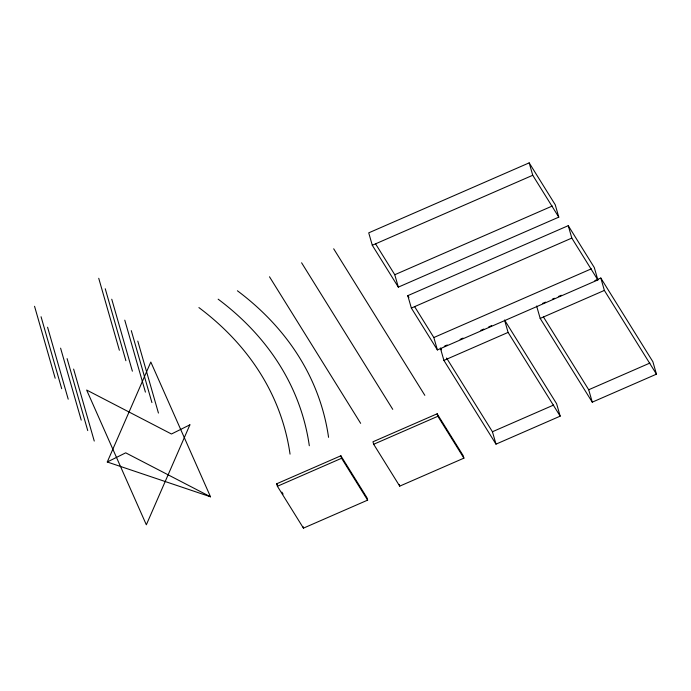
<?xml version="1.0" encoding="UTF-8"?>
<svg xmlns="http://www.w3.org/2000/svg" width="691" height="691" viewBox="0 0 691 691"><rect width="100%" height="100%" fill="white"/><g stroke="black" fill="none" stroke-linecap="round" stroke-linejoin="round"><path stroke-width="1.04" d="M107.269 461.994L150.819 362.032L210.522 496.803L107.269 461.994L125.702 452.83L210.522 496.803M529.185 162.86L368.726 232.85L372.285 245.262L398.327 287.128L558.786 217.147L555.227 204.735L529.185 162.86L532.744 175.272L558.786 217.147M372.285 245.262L532.744 175.272M375.524 243.776L394.777 274.724L552.282 206.022M407.794 295.662L568.252 225.672L594.295 267.547L597.853 279.95L437.394 349.94L411.352 308.065L407.794 295.662L408.925 297.484M411.352 308.065L571.811 238.084L597.853 279.95M414.591 306.579L433.836 337.528L591.341 268.834M444.296 346.277L447.258 344.982M460.094 339.385L463.056 338.098M480.832 330.341L483.795 329.046M488.736 326.895L491.698 325.599M542.547 303.427L545.51 302.131M552.42 299.117L554.398 298.253M558.345 296.534L561.308 295.238M594.882 280.598L600.807 278.015L652.891 361.756L656.45 374.168L592.265 402.162L540.181 318.413L536.622 306.009M443.907 360.408L508.092 332.414L560.176 416.155L495.991 444.149L443.907 360.408L440.348 347.996L441.48 349.819M540.181 318.413L604.366 290.419L656.45 374.168M276.685 483.786L340.87 455.784L366.912 497.658L367.629 500.137L303.444 528.14L277.402 486.265L276.685 483.786L277.618 485.281M437.144 413.797L372.959 441.791L373.676 444.27L399.718 486.144L463.903 458.15L463.186 455.663L437.144 413.797L437.861 416.276L463.903 458.15M277.402 486.265L341.579 458.271L367.629 500.137M373.676 444.27L437.861 416.276M446.576 358.016L492.433 431.745L553.655 405.038M543.42 316.927L588.706 389.75L649.929 363.051M333.684 248.786L424.835 395.338M301.596 262.787L392.747 409.34M269.499 276.78L360.65 423.333M281.876 492.13L283.094 494.082M600.807 278.015L604.366 290.419M568.252 225.672L571.811 238.084M588.706 389.75L592.265 402.162M560.176 416.155L556.618 403.751L504.534 320.002L508.092 332.414M492.433 431.745L495.991 444.149M433.836 337.528L437.394 349.94M394.777 274.724L398.327 287.128M399.243 484.486L399.718 486.144M340.87 455.784L341.579 458.271M302.969 526.482L303.444 528.14M137.794 341.095L158.438 413.063M131.29 330.626L151.925 402.594M124.777 320.158L145.412 392.125M111.752 299.22L132.387 371.188M105.248 288.752L125.883 360.719M98.735 278.283L119.37 350.251M73.617 369.089L94.252 441.057M67.105 358.62L87.74 430.588M60.592 348.152L81.227 420.119M47.575 327.214L68.21 399.182M41.063 316.746L61.698 388.713M34.55 306.286L55.185 378.245M198.904 307.581A438.897 299.885 -16 0 1 290.047 454.134M218.157 299.177A438.897 299.885 -16 0 1 309.309 445.73M237.41 290.781A438.897 299.885 -16 0 1 328.562 437.334M189.887 424.835L146.337 524.797L86.634 390.026L171.454 434L189.887 424.835"/></g></svg>
